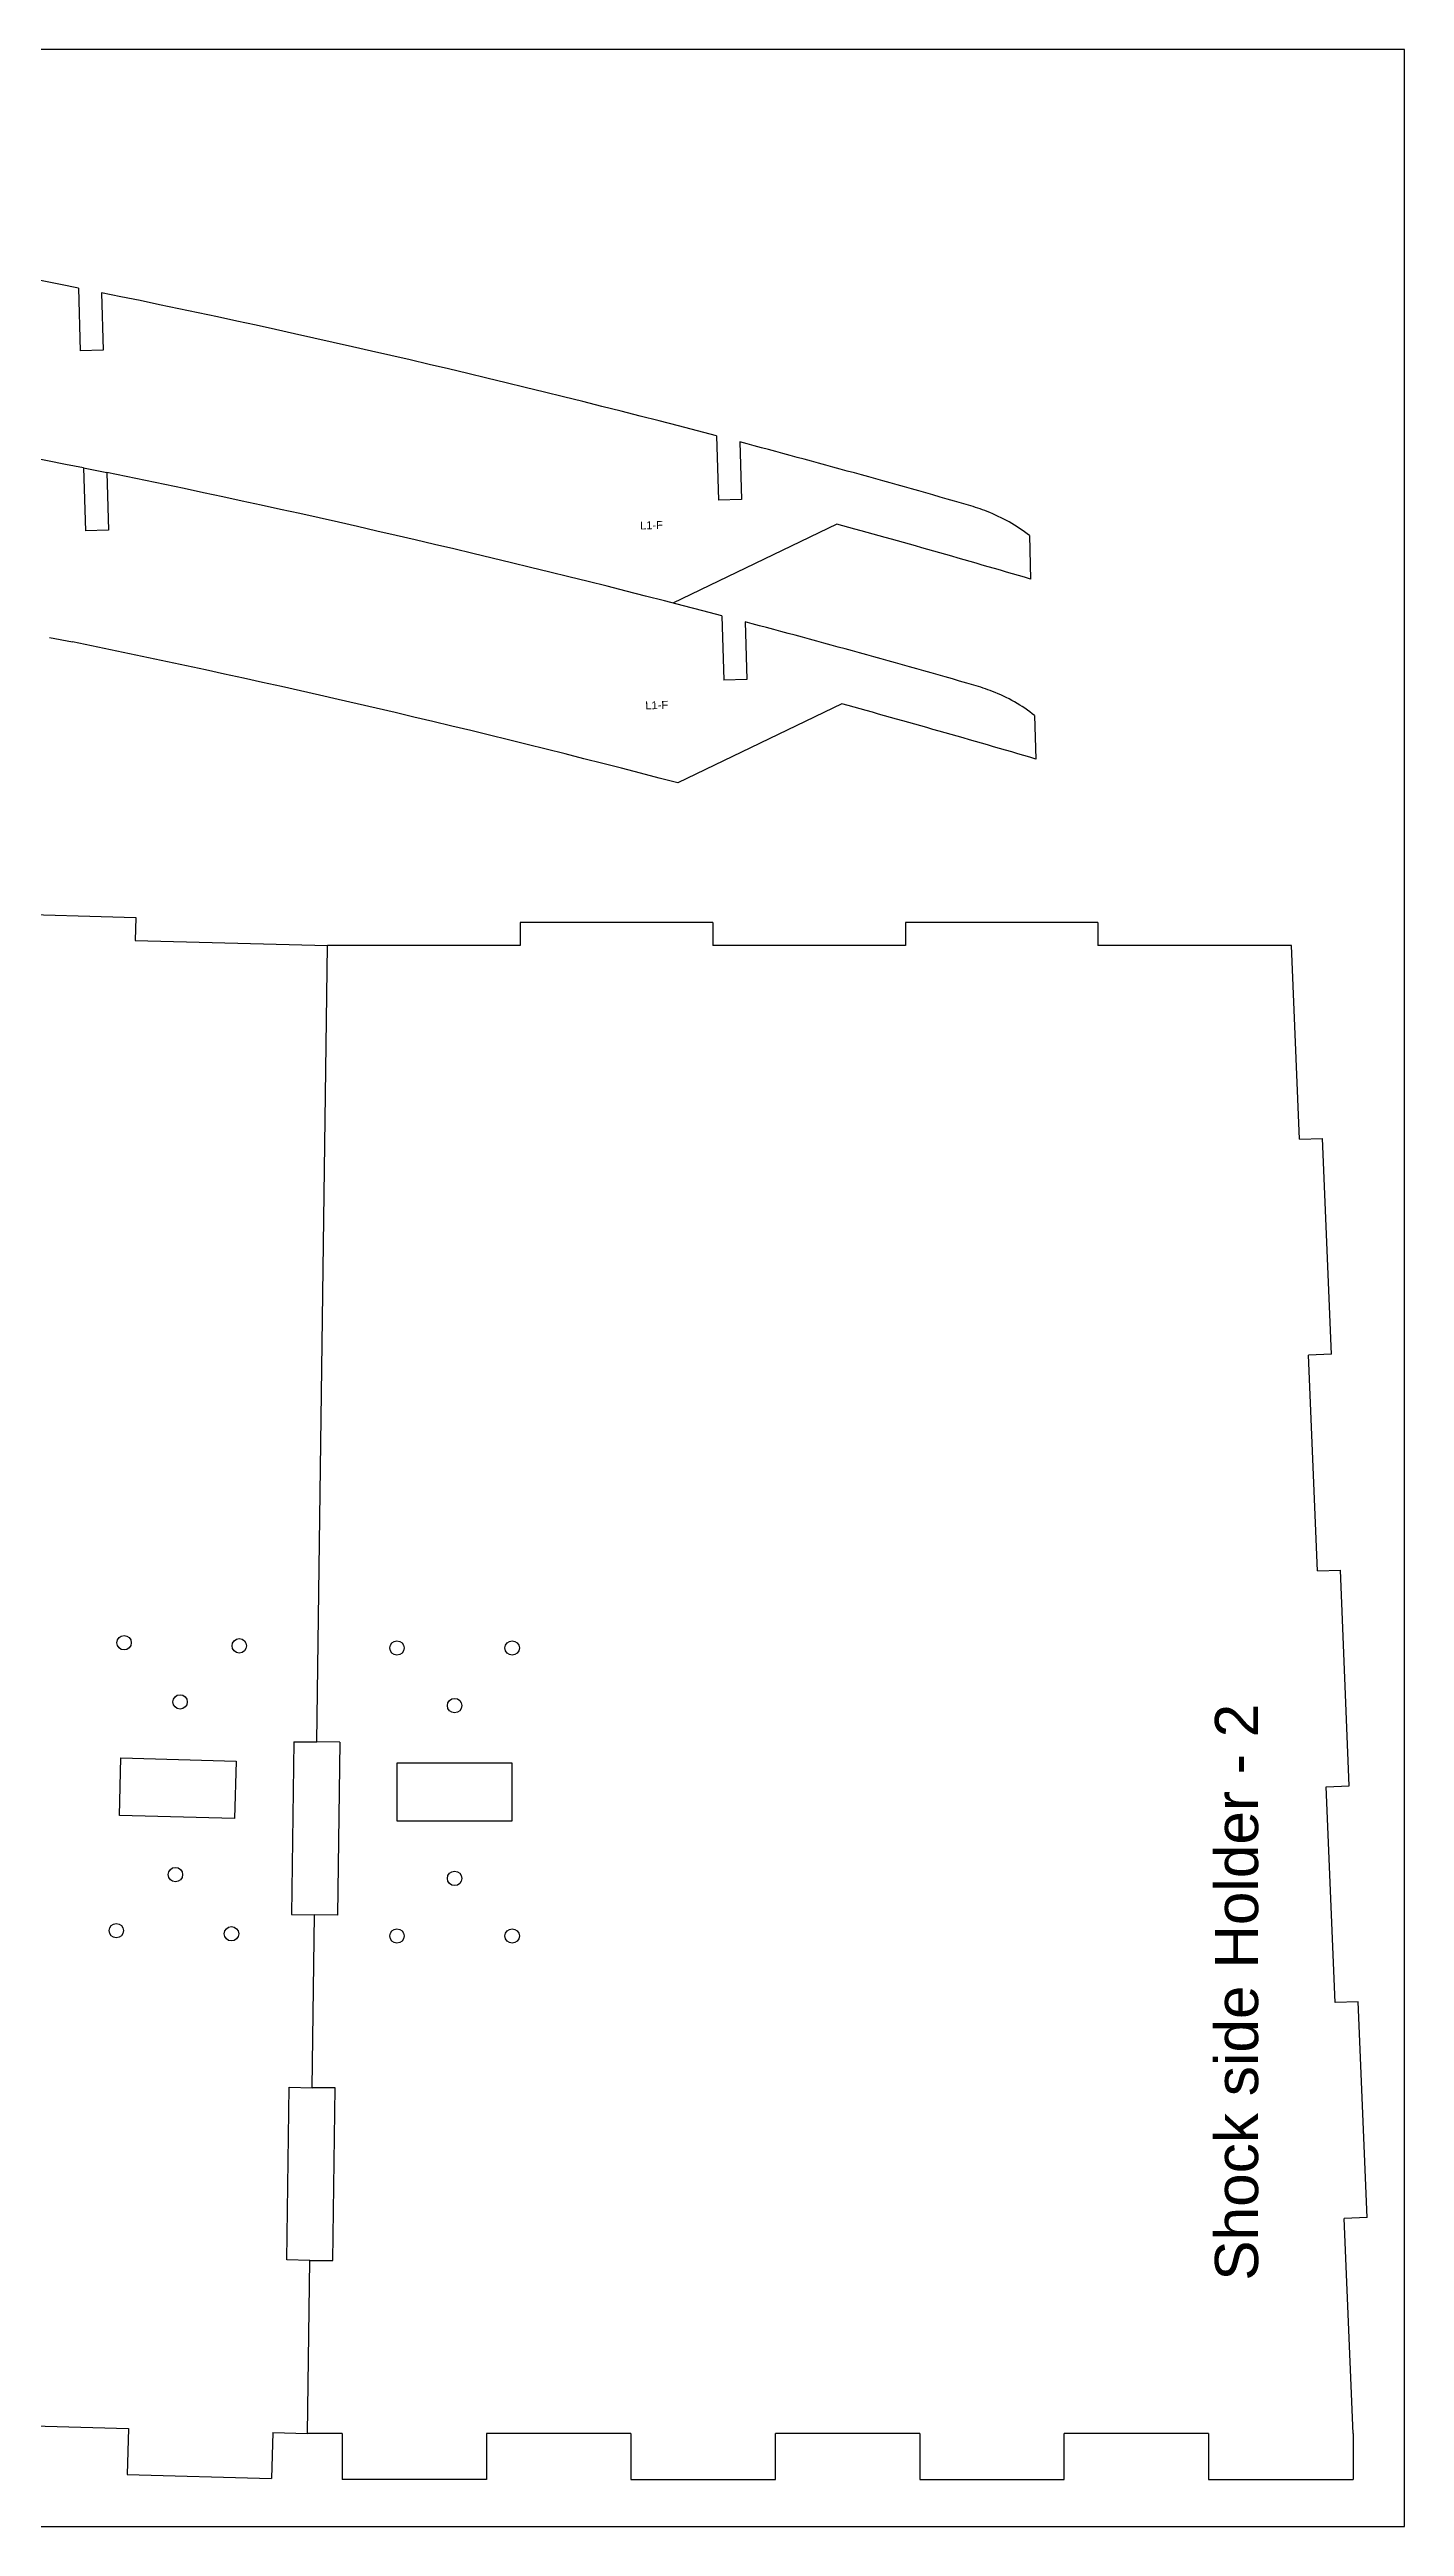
# Model space of a CAD drawing. Header units: millimetres. Extents: x -591 to -200, y 182 to 518.
# Drawn here: x -501.45 to -477.92, y 269.88 to 312.88 of the extents above; entities that cross this region are included whole.
import ezdxf

# ---------------------------------------------------------------- set-up
doc = ezdxf.new("R2010")
doc.units = ezdxf.units.MM
doc.header["$MEASUREMENT"] = 0
doc.layers.add('pic', color=7, linetype='Continuous')
doc.styles.get("Standard").update_dxf_attribs({"font": 'arial.ttf'})

msp = doc.modelspace()

# ---------------------------------------------------------------- linework, layer by layer
at = {"color": 7, "linetype": 'Continuous', "lineweight": 25}
for p, q in [((-500.9469, 308.7396), (-500.9146, 307.6468)), ((-489.8661, 306.1731), (-489.833, 305.0554)), ((-500.856, 305.6161), (-500.8236, 304.5233)), ((-484.4362, 304.4408), (-484.4139, 303.6866)), ((-489.7752, 303.0496), (-489.7421, 301.9319)), ((-484.3453, 301.3173), (-484.3229, 300.5631)), ((-503.2933, 297.9048), (-499.9511, 297.8144)), ((-499.9511, 297.8144), (-499.9619, 297.4145)), ((-489.9329, 297.7241), (-493.2763, 297.7241)), ((-493.2763, 297.7241), (-493.2763, 297.3241)), ((-489.9329, 297.7241), (-489.9329, 297.3241)), ((-483.2461, 297.7241), (-486.5895, 297.7241)), ((-486.5895, 297.7241), (-486.5895, 297.3241)), ((-483.2461, 297.7241), (-483.2461, 297.3241)), ((-499.9619, 297.4145), (-496.6197, 297.3241)), ((-496.8067, 283.4985), (-496.6197, 297.3241)), ((-496.8067, 283.4985), (-496.6197, 297.3241)), ((-493.2763, 297.3241), (-496.6197, 297.3241)), ((-486.5895, 297.3241), (-489.9329, 297.3241)), ((-479.8868, 297.3241), (-483.2461, 297.3241)), ((-479.7474, 293.9608), (-479.8868, 297.3241)), ((-479.7474, 293.9608), (-479.3479, 293.9773)), ((-479.1926, 290.2306), (-479.3479, 293.9773)), ((-479.1926, 290.2306), (-479.5921, 290.214)), ((-479.4369, 286.4672), (-479.5921, 290.214)), ((-479.4369, 286.4672), (-479.0374, 286.4838)), ((-478.8821, 282.737), (-479.0374, 286.4838)), ((-497.2065, 283.5039), (-497.2471, 280.5042)), ((-497.2065, 283.5039), (-496.8067, 283.4985)), ((-496.4069, 283.4931), (-496.8067, 283.4985)), ((-496.4069, 283.4931), (-496.4475, 280.4934)), ((-500.234, 282.2227), (-500.207, 283.2223)), ((-500.207, 283.2223), (-498.2077, 283.1682)), ((-498.2077, 283.1682), (-498.2348, 282.1686)), ((-493.4152, 283.1305), (-495.4152, 283.1305)), ((-495.4152, 283.1305), (-495.4152, 282.1305)), ((-493.4152, 282.1305), (-493.4152, 283.1305)), ((-479.2816, 282.7204), (-478.8821, 282.737)), ((-479.1263, 278.9736), (-479.2816, 282.7204)), ((-498.2348, 282.1686), (-500.234, 282.2227)), ((-495.4152, 282.1305), (-493.4152, 282.1305)), ((-497.2471, 280.5042), (-496.8473, 280.4988)), ((-496.8879, 277.4964), (-496.8473, 280.4988)), ((-496.8879, 277.4964), (-496.8473, 280.4988)), ((-496.4475, 280.4934), (-496.8473, 280.4988)), ((-478.7268, 278.9902), (-479.1263, 278.9736)), ((-478.5716, 275.2434), (-478.7268, 278.9902)), ((-497.3283, 274.5075), (-497.2877, 277.5072)), ((-497.2877, 277.5072), (-496.8879, 277.4964)), ((-496.4879, 277.4964), (-496.8879, 277.4964)), ((-496.5285, 274.4966), (-496.4879, 277.4964)), ((-478.5716, 275.2434), (-478.9711, 275.2269)), ((-478.8165, 271.4966), (-478.9711, 275.2269)), ((-496.9285, 274.4966), (-497.3283, 274.5075)), ((-496.969, 271.4966), (-496.9285, 274.4966)), ((-496.969, 271.4966), (-496.9285, 274.4966)), ((-496.9285, 274.4966), (-496.5285, 274.4966)), ((-502.5831, 271.6485), (-500.0767, 271.5807)), ((-500.0767, 271.5807), (-500.0983, 270.781)), ((-497.5703, 271.5129), (-497.592, 270.7132)), ((-497.5703, 271.5129), (-496.969, 271.4966)), ((-496.3675, 271.4966), (-496.969, 271.4966)), ((-496.3675, 271.4966), (-496.3675, 270.6966)), ((-493.8602, 271.4966), (-493.8602, 270.6966)), ((-491.3529, 271.4966), (-493.8602, 271.4966)), ((-491.3529, 271.4966), (-491.3529, 270.6966)), ((-488.8456, 270.6966), (-488.8456, 271.4966)), ((-486.3384, 271.4966), (-488.8456, 271.4966)), ((-486.3384, 271.4966), (-486.3384, 270.6966)), ((-483.8311, 270.6966), (-483.8311, 271.4966)), ((-481.3238, 271.4966), (-483.8311, 271.4966)), ((-481.3238, 271.4966), (-481.3238, 270.6966)), ((-478.8165, 271.4966), (-478.8165, 270.6966)), ((-500.0983, 270.781), (-497.592, 270.7132)), ((-493.8602, 270.6966), (-496.3675, 270.6966)), ((-491.3529, 270.6966), (-488.8456, 270.6966)), ((-486.3384, 270.6966), (-483.8311, 270.6966)), ((-481.3238, 270.6966), (-478.8165, 270.6966))]:
    msp.add_line(p, q, dxfattribs=at)
for p, q in [((-500.5444, 308.6582), (-500.5148, 307.6587)), ((-500.5148, 307.6587), (-500.9146, 307.6468)), ((-489.4628, 306.0668), (-489.4332, 305.0672)), ((-500.856, 305.6161), (-500.4534, 305.5347)), ((-500.4534, 305.5347), (-500.4238, 304.5351)), ((-489.4332, 305.0672), (-489.833, 305.0554)), ((-500.4238, 304.5351), (-500.8236, 304.5233)), ((-487.7808, 304.6425), (-490.628, 303.2715)), ((-489.3718, 302.9433), (-489.3422, 301.9437)), ((-501.4473, 302.675), (-501.051, 302.5948)), ((-489.3422, 301.9437), (-489.7421, 301.9319)), ((-487.6899, 301.519), (-490.5371, 300.148))]:
    msp.add_line(p, q)
for centre in [(-500.1529, 285.2216), (-498.1536, 285.1675), (-495.4152, 285.1305), (-493.4152, 285.1305), (-499.1803, 284.1949), (-494.4152, 284.1305), (-499.2614, 281.196), (-494.4152, 281.1305), (-500.2881, 280.2234), (-498.2888, 280.1693), (-495.4152, 280.1305), (-493.4152, 280.1305)]:
    msp.add_circle(centre, 0.125, dxfattribs=at)
for centre, radius, start, end in [((-539.3743, 117.623), 194.9415, 78.631255, 81.631627), ((-539.3743, 117.623), 194.9415, 75.287776, 78.510536), ((-539.2834, 114.4995), 194.9415, 78.631255, 81.631627), ((-539.3743, 117.623), 194.9415, 73.95422, 75.165181), ((-539.2834, 114.4995), 194.9415, 75.287776, 78.510536), ((-539.3447, 116.6235), 194.9615, 73.635197, 74.6638), ((-539.2834, 114.4995), 194.9415, 73.95422, 75.165181), ((-539.2834, 114.4995), 191.9415, 75.287776, 78.510536), ((-539.2538, 113.5), 194.9615, 73.635197, 74.6638)]:
    msp.add_arc(centre, radius, start, end, dxfattribs=at)
for points in [[(-484.4362, 304.4408), (-484.6542, 304.6191), (-484.9079, 304.7562), (-485.1696, 304.8601), (-485.2749, 304.902), (-485.3825, 304.9386), (-485.4914, 304.9699)], [(-484.3453, 301.3173), (-484.5632, 301.4955), (-484.8169, 301.6327), (-485.0786, 301.7366), (-485.184, 301.7785), (-485.2915, 301.815), (-485.4005, 301.8464)]]:
    msp.add_open_spline(points, degree=3, knots=[0, 0, 0, 0, 0.021457775, 0.021457775, 0.021457775, 0.030019085, 0.030019085, 0.030019085, 0.030019085], dxfattribs=at)
at = {"layer": 'pic', "color": 1}
msp.add_lwpolyline([(-591.4244, 269.8799), (-477.9244, 269.8799), (-477.9244, 312.8799), (-591.4244, 312.8799)], close=True, dxfattribs=at)

# ---------------------------------------------------------------- texts
for p in [(-491.1931, 304.5476), (-491.1022, 301.4241)]:
    msp.add_text('L1-F', height=0.1378, rotation=1.69606).set_placement(p)
at = {"insert": (-481.2148, 274.1464), "char_height": 0.75, "attachment_point": 1, "rotation": 90}
msp.add_mtext_dynamic_manual_height_columns('Shock side Holder - 2', width=23.183096, gutter_width=1, heights=[0.152], dxfattribs=at)

doc.saveas('drawing.dxf')
